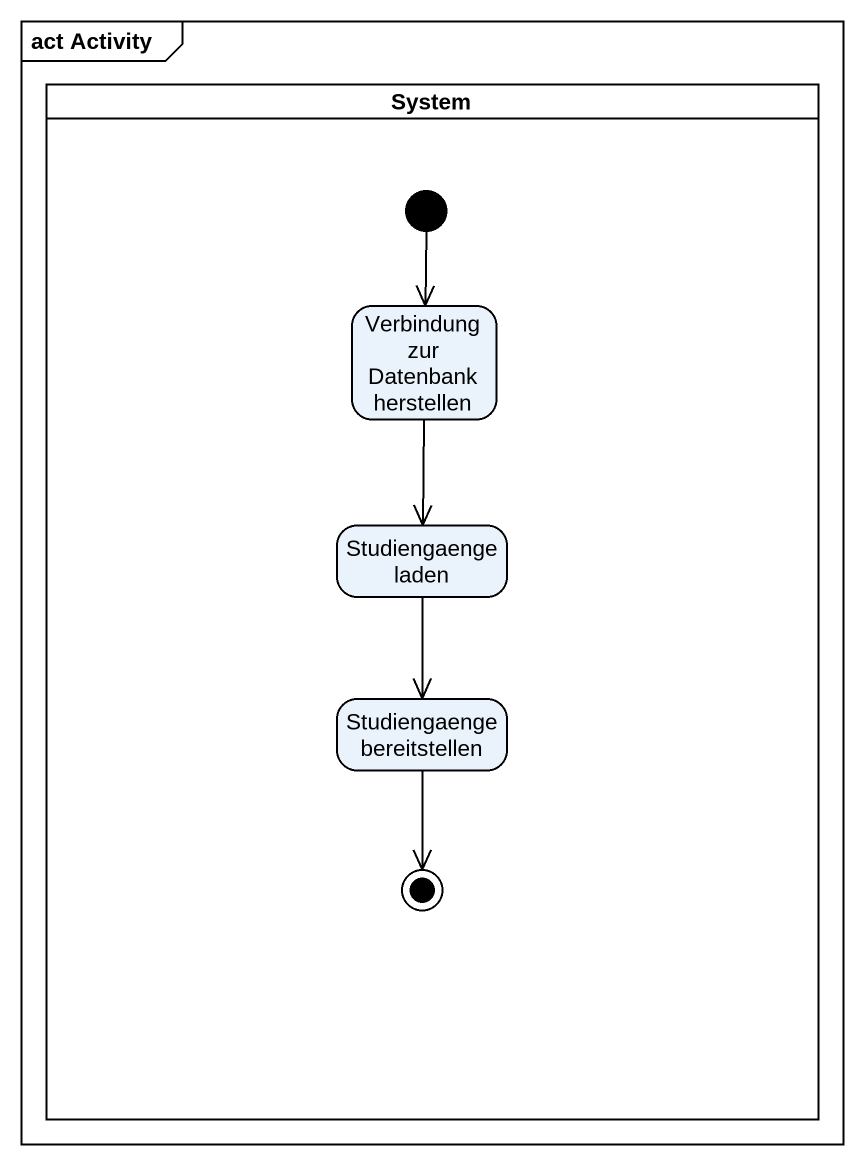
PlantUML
@startuml
mainframe act Activity
hide empty description
state System <<partition>> {
  state "Verbindung zur Datenbank herstellen" as Verbindung_zur_Datenbank
  state "Studiengaenge laden" as Studiengaenge_laden
  state "Studiengaenge bereitstellen" as Studiengaenge_bereitstellen
  [*] --> Verbindung_zur_Datenbank
  Studiengaenge_bereitstellen --> [*]
}
Verbindung_zur_Datenbank --> Studiengaenge_laden
Studiengaenge_laden --> Studiengaenge_bereitstellen
@enduml
